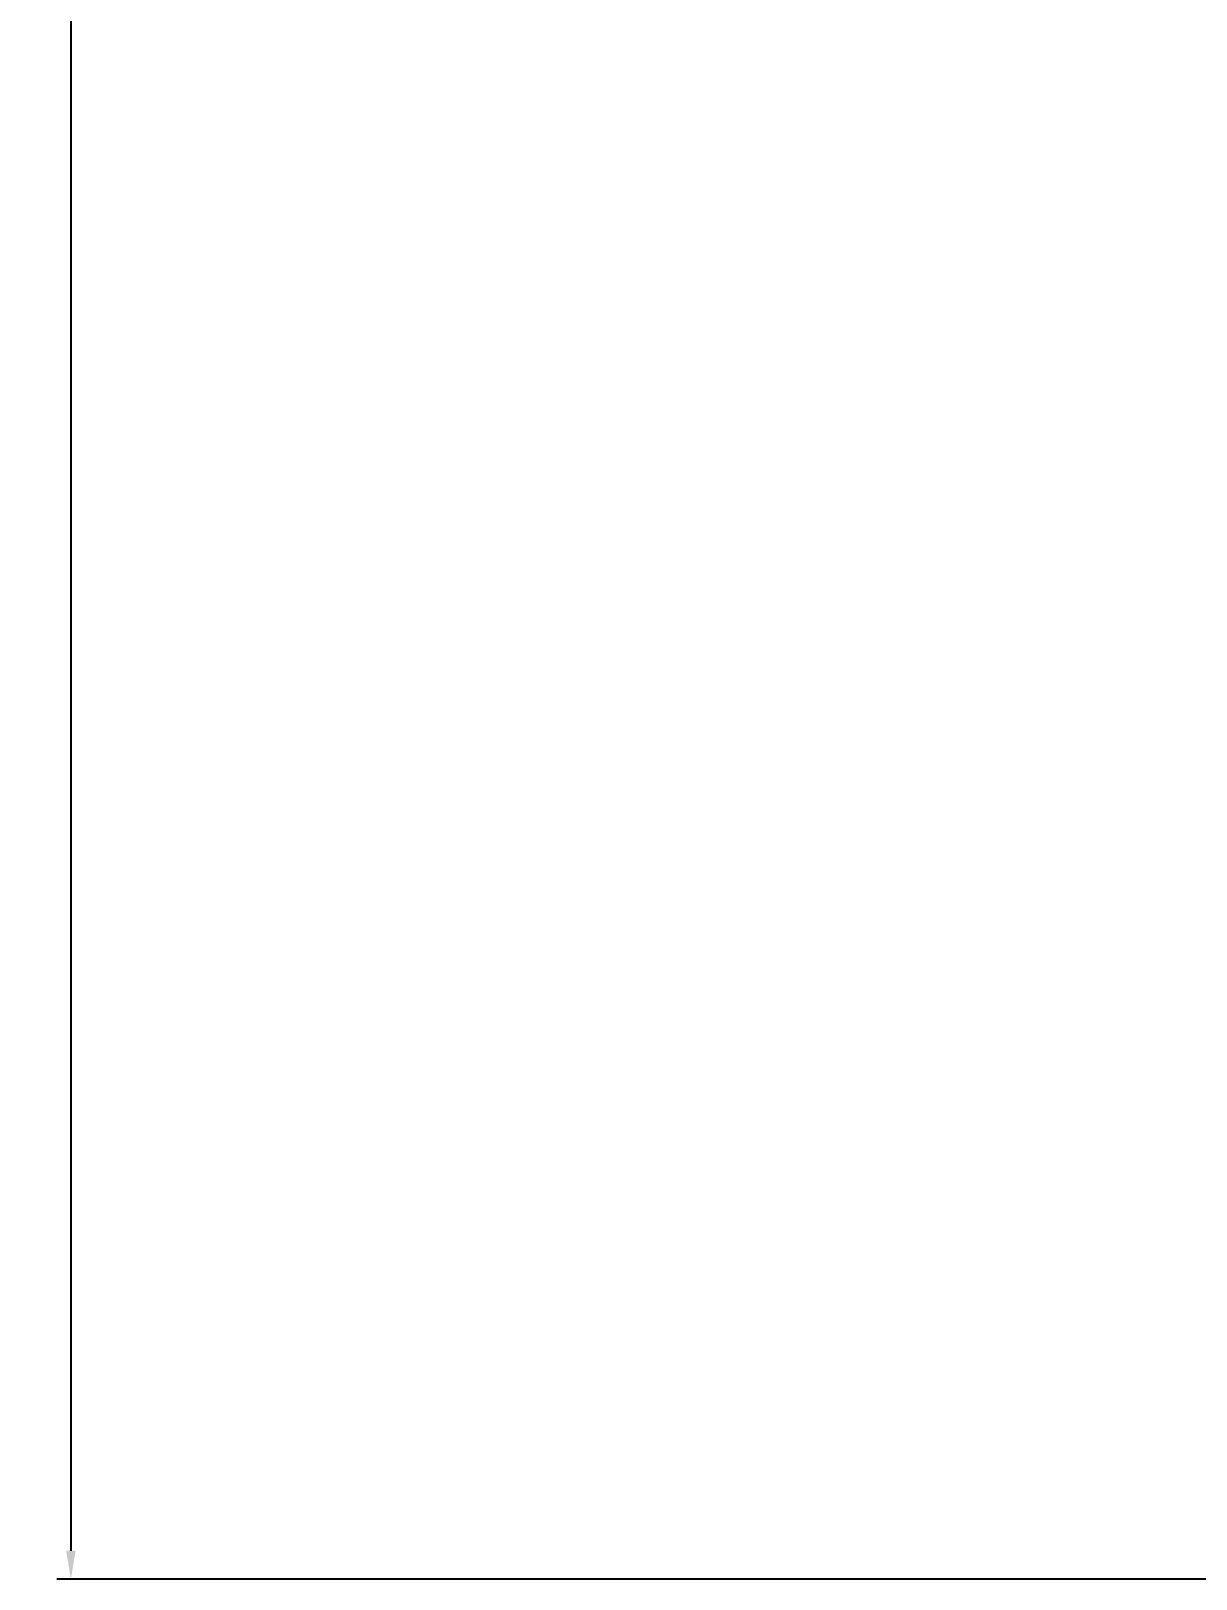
# Model space of a CAD drawing. Header units: millimetres. Extents: x 1757 to 4342, y -1901 to 53.
# Drawn here: x 1756.7 to 1859.3, y -1435.3 to -1299.1 of the extents above; entities that cross this region are included whole.
import ezdxf

# ---------------------------------------------------------------- set-up
doc = ezdxf.new("R2010")
doc.units = ezdxf.units.MM
doc.header["$LTSCALE"] = 0.1
doc.styles.get("Standard").update_dxf_attribs({"font": 'txt.shx'})
doc.dimstyles.new('ISO-25', dxfattribs={"dimtxt": 2.5, "dimasz": 2.5, "dimexe": 1.25, "dimexo": 0, "dimtad": 1, "dimdec": 0, "dimtxsty": 'Standard', "dimcen": 2.5, "dimadec": 0, "dimazin": 0, "dimtfac": 1, "dimtdec": 0, "dimtmove": 0, "dimatfit": 3, "dimfxl": 1, "dimarcsym": 0})

# ---------------------------------------------------------------- blocks, each defined once
blk = doc.blocks.new('*D602')
at = {"color": 0, "linetype": 'ByBlock', "lineweight": -2}
for p, q in [((1890.8, -35.31), (1758.94, -35.31)), ((1760.19, -37.81), (1760.19, -1432.81)), ((1901.96, -1435.31), (1758.94, -1435.31))]:
    blk.add_line(p, q, dxfattribs=at)
at = {"color": 0, "linetype": 'ByBlock', "lineweight": 15}
for points in [[(1759.77, -37.81), (1760.61, -37.81), (1760.19, -35.31)], [(1759.77, -1432.81), (1760.61, -1432.81), (1760.19, -1435.31)]]:
    blk.add_solid(points, dxfattribs=at)
at = {"layer": 'Defpoints', "color": 0, "linetype": 'ByBlock', "lineweight": 15}
for p in [(1890.8, -35.31), (1760.19, -1435.31), (1901.96, -1435.31)]:
    blk.add_point(p, dxfattribs=at)
at = {"color": 0, "linetype": 'ByBlock', "lineweight": 15, "insert": (1758.31, -735.31), "char_height": 2.5, "attachment_point": 5, "rotation": 90}
blk.add_mtext('1400', dxfattribs=at)

msp = doc.modelspace()

# ---------------------------------------------------------------- dimensions: what is measured, and where the dimension line sits
at = {"color": 7, "linetype": 'ByBlock', "lineweight": 15}
dim = msp.add_linear_dim(base=(1760.189, -1435.307), p1=(1890.795, -35.307), p2=(1901.955, -1435.307), angle=90, dimstyle='ISO-25', override={"dimfxl": 1.25}, dxfattribs=at)
dim.commit()
dim.dimension.update_dxf_attribs({"geometry": '*D602', "text_midpoint": (1760.189, -735.307), "dimtype": 160})

doc.saveas('drawing.dxf')
